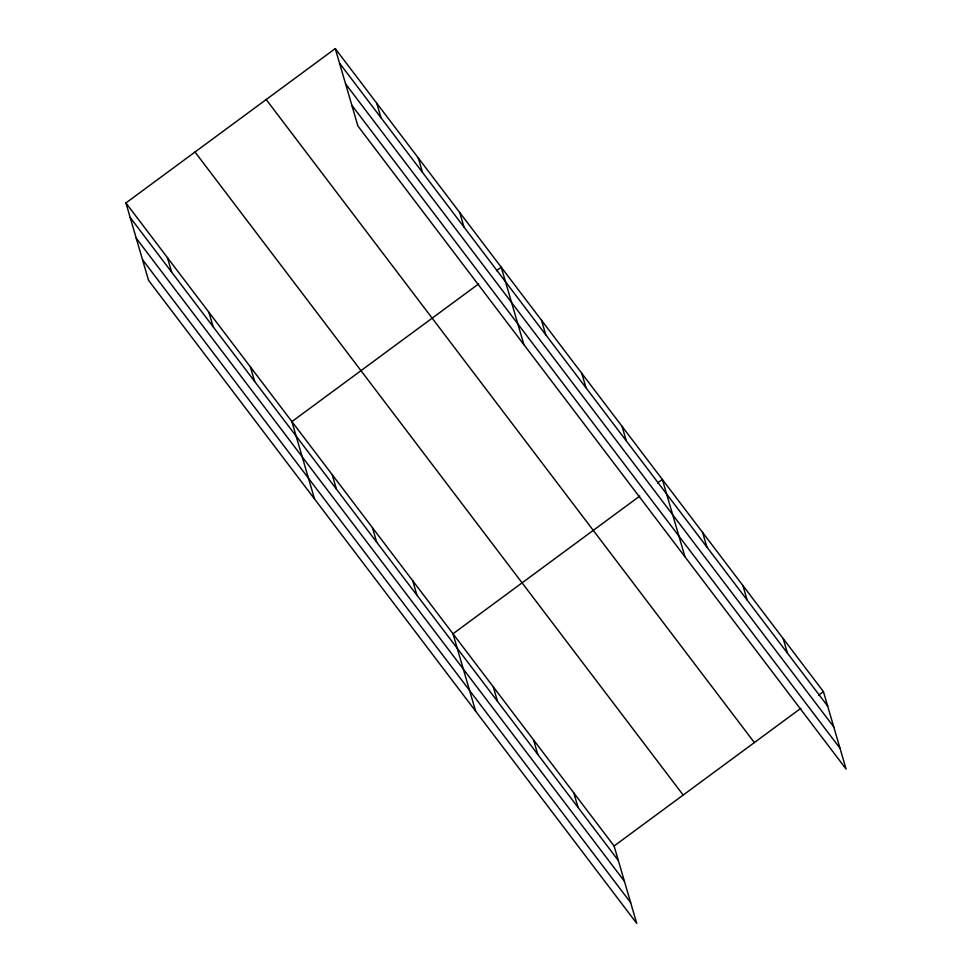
<?xml version="1.0" encoding="UTF-8"?>
<svg xmlns="http://www.w3.org/2000/svg" width="972" height="972" viewBox="0 0 972 972"><rect width="100%" height="100%" fill="white"/><g stroke="black" fill="none" stroke-linecap="round" stroke-linejoin="round"><path stroke-width="1.46" d="M125.923 202.954L614.097 845.992L636.733 923.4L148.558 280.361L125.923 202.954L335.267 48.6L823.442 691.639L846.077 769.046L357.903 126.008L335.267 48.6M478.625 283.921L291.904 421.593L314.539 499.001M496.485 270.751L501.248 267.227L523.884 344.635M639.722 496.121L453.001 633.793L475.636 711.2M657.582 482.95L662.345 479.439L684.981 556.835M614.097 845.992L800.819 708.321M818.679 695.15L823.442 691.639M339.52 63.119L827.694 706.158M345.582 83.871L833.757 726.91M351.84 105.255L840.015 748.294M266.182 99.533L754.357 742.572M195.008 152.021L683.182 795.06M130.163 217.473L618.338 860.512M136.238 238.225L624.413 881.264M142.483 259.609L630.658 902.648M783.177 638.592L787.417 653.111M742.9 585.533L747.14 600.052M702.622 532.486L706.863 547.005M622.08 426.38L626.32 440.899M581.803 373.333L586.043 387.852M541.525 320.286L545.766 334.805M459.756 212.576L463.996 227.096M418.264 157.914L422.504 172.433M376.772 103.263L381.012 117.782M573.82 792.945L578.061 807.465M533.543 739.899L537.795 754.418M493.266 686.84L497.518 701.359M412.723 580.746L416.964 595.265M372.446 527.687L376.699 542.206M332.169 474.64L336.421 489.159M250.399 366.93L254.652 381.449M208.907 312.279L213.16 326.799M167.415 257.616L171.655 272.136"/></g></svg>
